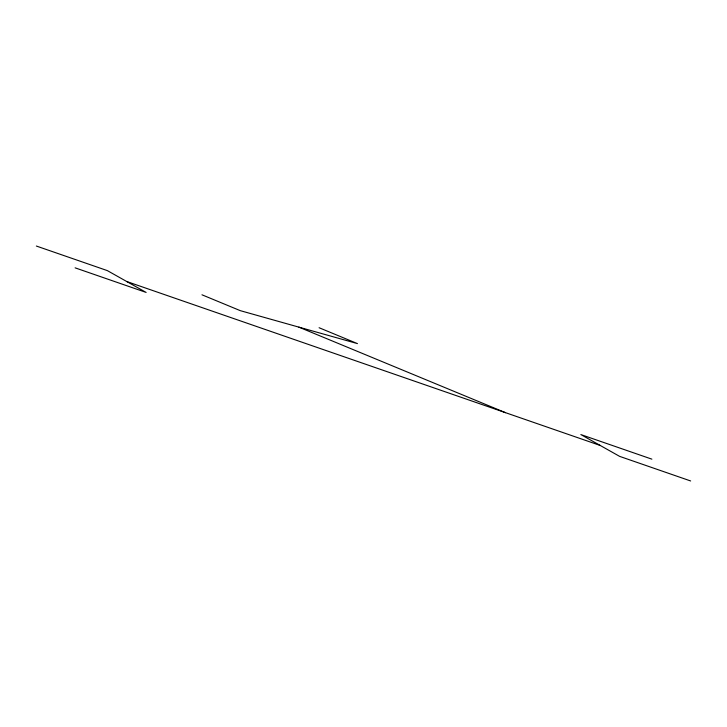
<?xml version="1.0" encoding="UTF-8"?>
<svg xmlns="http://www.w3.org/2000/svg" width="727" height="727" viewBox="0 0 727 727"><rect width="100%" height="100%" fill="white"/><g stroke="black" fill="none" stroke-linecap="round" stroke-linejoin="round"><path stroke-width="1.09" d="M36.35 246.035L107.369 270.626L146.145 292.436L75.117 267.845M651.883 459.155L580.855 434.564L619.631 456.374L690.65 480.965M126.762 281.531L600.238 445.469M319.089 327.732L357.448 343.607L240.319 310.665L201.97 294.798M298.879 327.141L505.547 412.682"/></g></svg>
